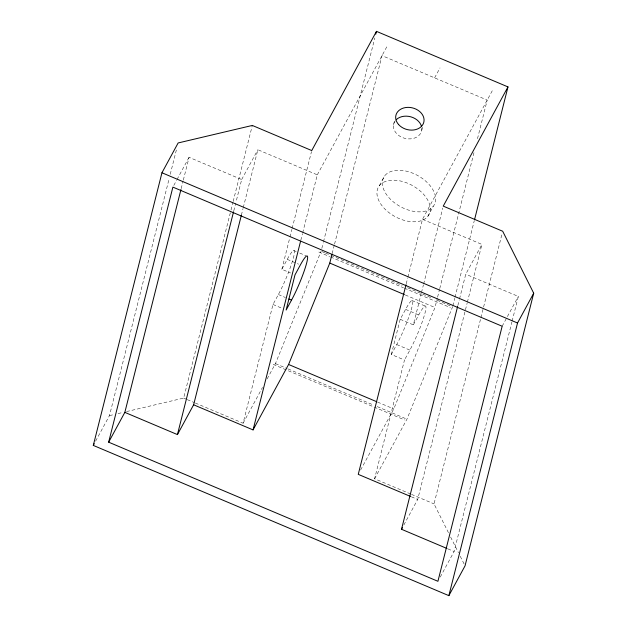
<?xml version="1.0" encoding="UTF-8"?>
<svg xmlns="http://www.w3.org/2000/svg" width="627" height="627" viewBox="0 0 627 627"><rect width="100%" height="100%" fill="white"/><g stroke="black" fill="none" stroke-linecap="round" stroke-linejoin="round"><path stroke-width="0.47" stroke-dasharray="3.13 2.35" d="M95.61 441.149L109.474 415.607L169.282 178.107M170.238 174.306L176.696 148.662M181.187 188.602L183.1 181.015M183.343 180.067L189.072 157.314L241.669 179.534L235.94 202.294M126.591 411.563L183.648 398.09L230.783 210.946M231.018 209.998L232.93 202.396M233.173 201.447L252.313 125.447M233.793 210.829L235.697 203.242M241.379 215.155L243.049 208.517M243.284 207.568L257.854 149.735L317.286 174.847L302.723 232.688M195.358 403.043L243.088 423.209L272.988 304.471L278.38 294.541A28.771 3.535 -67.1 0 0 293.601 257.078A28.771 3.535 -67.1 0 0 287.244 259.359L281.844 269.296L290.614 272.996M281.844 269.296L289.745 237.947M289.98 236.998L291.892 229.404M292.135 228.447L311.509 151.515M300.811 240.274L302.48 233.636M321.823 248.386L323.25 242.696M323.493 241.748L374.805 37.981M332.161 253.598L334.309 245.079M334.552 244.13L382.015 55.638L487.21 100.085L476.959 140.816M393.544 124.734L394.657 120.337M421.744 130.33L422.629 126.811M406.249 283.772L407.683 278.082M407.918 277.134L422.488 219.301L492.603 90.155M391.334 354.482L400.198 319.3L405.591 309.37A28.771 3.535 -67.1 0 1 411.947 307.089A28.771 3.535 -67.1 0 1 396.726 344.544L391.334 354.482L404.486 360.039L374.585 478.769L410.607 493.99M400.198 319.3L413.342 324.857L421.242 293.514M421.477 292.566L423.39 284.964M423.633 284.015L442.764 208.023M360.596 470.046L393.78 408.929L434.973 307.52L437.364 298.052M437.599 297.104L439.503 289.525M439.746 288.577L474.333 151.232M452.843 305.843L454.747 298.256M454.99 297.308L474.318 220.547M457.859 305.506L459.293 299.816M459.536 298.867L465.743 274.218L481.92 244.412L422.488 219.301M403.827 525.011L417.692 499.468L467.123 303.202M467.358 302.253L481.92 244.412M448.446 532.684L434.025 503.881L480.674 318.641M480.909 317.685L502.203 233.142M440.24 577.044L454.113 551.494L511.891 322.043M512.134 321.095L518.341 296.438L465.743 274.218M267.133 378.927L275.449 363.605L321.102 251.223M374.585 478.769L406.947 419.165L452.6 306.791L435.491 299.557M173.812 185.412L176.587 180.302M177.049 179.447L189.072 157.314M241.669 179.534L257.854 149.735M317.286 174.847L387.408 45.7M243.088 423.209L262.509 387.447M434.613 77.858L440.005 67.928M379.351 185.702L384.743 175.772M427.865 216.276A28.771 17.791 28.5 0 0 401.076 181.125A28.771 17.791 28.5 0 0 381.874 205.57A28.771 17.791 28.5 0 0 427.865 216.276L433.257 206.346A28.771 17.791 28.5 0 0 406.476 171.187A28.771 17.791 28.5 0 0 387.274 195.64A28.771 17.791 28.5 0 0 433.257 206.346M413.342 324.857L418.742 314.926A28.771 3.535 -67.1 0 1 425.098 312.646A28.771 3.535 -67.1 0 1 409.878 350.101L404.486 360.039M502.156 326.244L518.341 296.438M109.474 415.607L114.232 414.486M118.033 413.585L122.79 412.464M322.004 251.607L324.708 252.752M325.609 253.128L330.108 255.032M331.009 255.408L402.166 285.473M407.566 287.762L431.885 298.037M318.853 252.03L329.661 256.6M330.562 256.976L403.522 287.801M404.423 288.185L450.351 307.591M405.301 294.988L434.973 307.52M293.569 250.463L296.203 251.576M299.706 253.057L305.843 255.651M411.923 300.466L425.067 306.023M287.244 259.359L298.64 264.179M405.591 309.37L418.742 314.926M278.38 294.541L285.395 297.504M396.726 344.544L409.878 350.101M272.988 304.471L281.758 308.178M377.595 402.087L393.78 408.929M275.449 363.605L287.158 368.551M288.059 368.927L373.621 405.081M377.227 406.602L406.947 419.165M273.207 364.405L404.705 419.972M183.648 398.09L186.352 399.234M187.254 399.618L194.456 402.659M411.508 494.374L434.025 503.881M411.39 496.803L417.692 499.468M447.874 548.86L454.113 551.494M450.625 537.049L458.494 552.755M460.242 556.251L464.176 564.104M421.822 128.12A14.382 11.168 14.1 0 1 404.015 138.105A14.382 11.168 14.1 0 1 395.802 120.141"/><path stroke-width="0.94" d="M507.972 86.91L443.242 206.126L502.682 231.238L533.702 293.201L465.046 565.844L448.861 595.65L93.298 445.405L161.954 172.762L178.139 142.956L252.313 125.447L311.744 150.558L376.474 31.35L507.972 86.91L474.561 219.599M108.659 442.168L172.887 187.112L502.156 326.244L437.928 581.3L108.659 442.168L124.844 412.37L180.952 189.55M124.844 412.37L177.441 434.589L233.55 211.777M177.441 434.589L193.625 404.791L241.379 215.155M193.625 404.791L253.057 429.903L300.576 241.223M375.761 34.195L376.474 31.35M253.057 429.903L288.585 364.475L329.778 263.074L331.926 254.546M406.014 284.721L358.26 474.357L410.489 496.427M446.98 548.484L401.515 529.274L457.624 306.454M448.861 595.65L517.526 323.007L533.702 293.201M93.298 445.405L94.222 443.704M291.531 300.098L286.139 310.028L294.996 274.853L300.388 264.915A28.771 3.535 -67.1 0 1 306.752 262.635A28.771 3.535 -67.1 0 1 291.531 300.098L288.898 298.985M401.515 529.274L402.44 527.566M161.954 172.762L517.526 323.007M329.778 263.074L404.407 294.604M288.585 364.475L376.694 401.711M396.335 119.592A14.382 11.168 14.1 0 1 410.826 116.826A14.382 11.168 14.1 0 1 421.571 126.638M398.615 124.561A14.382 11.168 14.1 0 0 423.006 124.295A14.382 11.168 14.1 0 0 407.958 107.358A14.382 11.168 14.1 0 0 398.615 124.561"/></g></svg>
